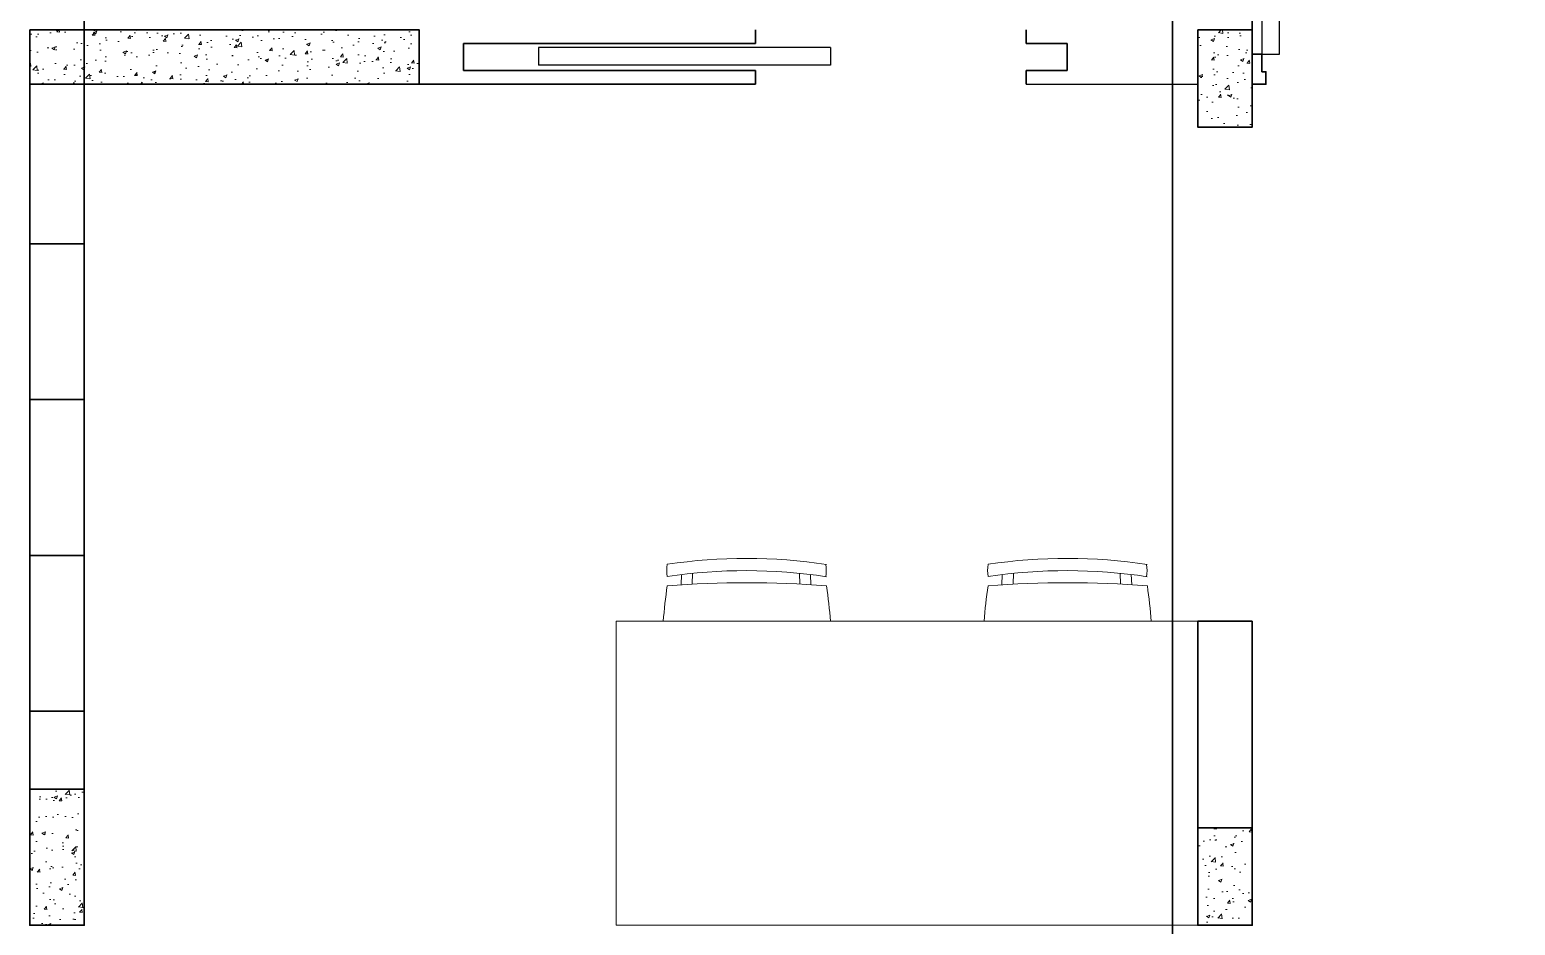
# Model space of a CAD drawing. Header units: inches. Extents: x 2013 to 15569, y -2551 to 2524.
# Drawn here: x 3027.8 to 3409.4, y 474.6 to 704.6 of the extents above; entities that cross this region are included whole.
import ezdxf

# ---------------------------------------------------------------- set-up
doc = ezdxf.new("R2010")
doc.units = ezdxf.units.IN
doc.header["$MEASUREMENT"] = 0
for name, color, linetype, lineweight in [('A-DOOR-FULL', 90, 'Continuous', 25), ('A-FLOR-PATT', 8, 'Continuous', 18), ('A-FURN', 8, 'Continuous', 18), ('A-WALL-FULL', 7, 'Continuous', 35), ('costruzioni', 2, 'Continuous', 35)]:
    doc.layers.add(name, color=color, linetype=linetype, lineweight=lineweight)
pattern_1 = [(50, (6369.254, 8814.728), (9.1092334, -0.796954), [0.9525, -10.4775]), (355, (6369.254, 8814.728), (-1.762141, 9.552832), [0.762, -8.382]), (100.451, (6370.013, 8814.662), (7.347125, 8.755834), [0.8095, -8.9045]), (46.1842, (6369.254, 8817.268), (13.553952, -2.102116), [1.42875, -15.71625]), (96.6356, (6370.383, 8817.093), (11.870212, 12.371278), [1.21425, -13.35675]), (351.184, (6369.254, 8817.268), (11.87023, 12.371256), [1.143, -12.573]), (21, (6370.524, 8816.633), (7.580744, -5.113276), [0.9525, -10.4775]), (326, (6370.524, 8816.633), (3.090101, 9.209398), [0.762, -8.382]), (71.4514, (6371.155, 8816.207), (10.6708245, 4.096143), [0.8095, -8.9045]), (37.5, (6369.2537, 8814.7284), (0.1544302, 4.227752), [0, -8.2804, 0, -8.509, 0, -8.41375]), (7.5, (6369.2537, 8814.7284), (3.3409831, 5.0090287), [0, -4.8514, 0, -8.0899, 0, -3.20675]), (327.5, (6366.4216, 8814.7284), (6.7795298, -0.2864372), [0, -3.175, 0, -9.906, 0, -13.1445]), (317.5, (6365.1516, 8814.7284), (7.406459, 1.2713246), [0, -4.1275, 0, -6.5786, 0, -9.3345])]
pattern_2 = [(50, (6368.754, 8814.728), (9.1092334, -0.796954), [0.9525, -10.4775]), (355, (6368.754, 8814.728), (-1.762141, 9.552832), [0.762, -8.382]), (100.451, (6369.513, 8814.662), (7.347125, 8.755834), [0.8095, -8.9045]), (46.1842, (6368.754, 8817.268), (13.553952, -2.102116), [1.42875, -15.71625]), (96.6356, (6369.883, 8817.093), (11.870212, 12.371278), [1.21425, -13.35675]), (351.184, (6368.754, 8817.268), (11.87023, 12.371256), [1.143, -12.573]), (21, (6370.024, 8816.633), (7.580744, -5.113276), [0.9525, -10.4775]), (326, (6370.024, 8816.633), (3.090101, 9.209398), [0.762, -8.382]), (71.4514, (6370.655, 8816.207), (10.6708245, 4.096143), [0.8095, -8.9045]), (37.5, (6368.7537, 8814.7284), (0.1544302, 4.227752), [0, -8.2804, 0, -8.509, 0, -8.41375]), (7.5, (6368.7537, 8814.7284), (3.3409831, 5.0090287), [0, -4.8514, 0, -8.0899, 0, -3.20675]), (327.5, (6365.9216, 8814.7284), (6.7795298, -0.2864372), [0, -3.175, 0, -9.906, 0, -13.1445]), (317.5, (6364.6516, 8814.7284), (7.406459, 1.2713246), [0, -4.1275, 0, -6.5786, 0, -9.3345])]

# ---------------------------------------------------------------- blocks, each defined once
blk = doc.blocks.new('porta scorrevole')
at = {"layer": 'A-DOOR-FULL'}
for p, q in [((113.3758, -84.2569), (113.3758, -85.0069)), ((113.3758, -84.2569), (113.4208, -84.2569)), ((113.4208, -84.2569), (113.4208, -85.0069)), ((113.3758, -85.0069), (113.4208, -85.0069))]:
    blk.add_line(p, q, dxfattribs=at)

msp = doc.modelspace()

# ---------------------------------------------------------------- hatches: boundary and pattern name
at = {"layer": 'A-FLOR-PATT'}
h = msp.add_hatch(dxfattribs=at)
h.set_pattern_fill('AR-CONC', color=256, scale=0.05, style=0)
h.set_pattern_definition(pattern_1)
h.paths.add_polyline_path([(3027.796, 704.638), (3027.796, 690.638), (3127.796, 690.638), (3127.796, 704.208, 0.3668147), (3124.658, 703.638), (3124.271, 703.956, -0.0895784), (3125.075, 704.638)])
h = msp.add_hatch(dxfattribs=at)
h.set_pattern_fill('AR-CONC', color=256, scale=0.05, style=0)
h.set_pattern_definition(pattern_2)
h.paths.add_polyline_path([(3341.796, 704.638), (3327.796, 704.638), (3327.796, 679.638), (3341.796, 679.638)])
h = msp.add_hatch(dxfattribs=at)
h.set_pattern_fill('AR-CONC', color=256, scale=0.05, style=0)
h.set_pattern_definition(pattern_1)
h.paths.add_polyline_path([(3041.796, 509.638), (3027.796, 509.638), (3027.796, 474.638), (3041.796, 474.638)])
h = msp.add_hatch(dxfattribs=at)
h.set_pattern_fill('AR-CONC', color=256, scale=0.05, style=0)
h.set_pattern_definition(pattern_2)
h.paths.add_polyline_path([(3341.796, 499.638), (3327.796, 499.638), (3327.796, 474.638), (3341.796, 474.638)])

# ---------------------------------------------------------------- linework, layer by layer
at = {"layer": 'A-DOOR-FULL'}
msp.add_lwpolyline([(3344.296, 773.338), (3344.296, 698.338), (3348.796, 698.338), (3348.796, 773.338)], close=True, dxfattribs=at)
msp.add_arc((3340.79, 694.124), 79.617, 3.03386, 84.22898, dxfattribs=at)
at = {"layer": 'A-FURN'}
for p, q in [((3198.055, 565.047), (3197.976, 562.257)), ((3225.582, 562.23), (3225.501, 565.043)), ((3280.446, 565.047), (3280.367, 562.257)), ((3307.972, 562.23), (3307.892, 565.043)), ((3195.193, 564.699), (3195.121, 562.088)), ((3228.44, 562.078), (3228.35, 564.705)), ((3277.583, 564.699), (3277.512, 562.088)), ((3310.83, 562.078), (3310.741, 564.705))]:
    msp.add_line(p, q, dxfattribs=at)
for points in [[(3191.558, 567.343, -0.0761114), (3232.453, 567.29, -3.5084252)], [(3273.948, 567.343, -0.0761114), (3314.844, 567.29, -3.5084252)], [(3191.551, 564.198, -0.0761354), (3232.453, 564.146, -3.5084252)], [(3273.942, 564.198, -0.0761354), (3314.844, 564.146, -3.5084252)], [(3191.539, 561.828, -0.0400024), (3232.461, 561.779, -3.5084252)], [(3273.93, 561.828, -0.0400024), (3314.852, 561.779, -3.5084252)]]:
    msp.add_lwpolyline(points, format="xyb", dxfattribs=at)
msp.add_lwpolyline([(3327.796, 474.638), (3327.796, 552.713), (3178.395, 552.713), (3178.395, 474.638)], close=True, dxfattribs=at)
for centre, radius, start, end in [((3202.248, 565.748), 10.809, 171.51542, 188.24682), ((3221.586, 565.736), 10.809, 351.51542, 8.24682), ((3284.639, 565.748), 10.809, 171.51542, 188.24682), ((3303.977, 565.736), 10.809, 351.51542, 8.24682), ((3334.697, 541.182), 144.639, 171.79347, 175.42716), ((3089.348, 541.442), 144.55, 4.47227, 8.08792), ((3417.088, 541.182), 144.639, 171.79347, 175.42716), ((3171.739, 541.442), 144.55, 4.47227, 8.08792)]:
    msp.add_arc(centre, radius, start, end, dxfattribs=at)
at = {"layer": 'A-WALL-FULL'}
for p, q in [((3341.796, 704.638), (3342.077, 961.697)), ((3041.796, 690.638), (3041.796, 947.697)), ((3027.796, 704.638), (3027.796, 690.638)), ((3214.245, 701.071), (3214.245, 704.638)), ((3283.725, 704.638), (3283.725, 701.071)), ((3139.245, 701.071), (3139.245, 694.205)), ((3214.245, 701.071), (3139.245, 701.071)), ((3139.245, 695.638), (3139.245, 699.638)), ((3283.725, 701.071), (3294.245, 701.071)), ((3294.245, 694.205), (3294.245, 701.071)), ((3027.796, 690.638), (3041.796, 690.638)), ((3027.796, 649.638), (3027.796, 690.638)), ((3041.796, 690.638), (3041.796, 649.638)), ((3214.245, 690.638), (3127.796, 690.638)), ((3214.245, 694.205), (3139.245, 694.205)), ((3214.245, 690.638), (3214.245, 694.205)), ((3283.725, 694.205), (3283.725, 690.638)), ((3283.725, 694.205), (3294.245, 694.205)), ((3283.725, 690.638), (3327.796, 690.601)), ((3041.796, 649.638), (3027.796, 649.638)), ((3027.796, 649.638), (3041.796, 649.638)), ((3027.796, 609.638), (3027.796, 649.638)), ((3041.796, 649.638), (3041.796, 609.638)), ((3041.796, 609.638), (3027.796, 609.638)), ((3027.796, 609.638), (3041.796, 609.638)), ((3027.796, 569.638), (3027.796, 609.638)), ((3041.796, 609.638), (3041.796, 569.638)), ((3041.796, 569.638), (3027.796, 569.638)), ((3027.796, 569.638), (3041.796, 569.638)), ((3027.796, 529.638), (3027.796, 569.638)), ((3041.796, 569.638), (3041.796, 529.638)), ((3327.796, 552.713), (3341.796, 552.713)), ((3327.796, 552.713), (3327.796, 499.638)), ((3341.796, 499.638), (3341.796, 552.713)), ((3027.796, 529.638), (3041.796, 529.638)), ((3027.796, 509.638), (3027.796, 529.638)), ((3041.796, 529.638), (3027.796, 529.638)), ((3041.796, 529.638), (3041.796, 509.638)), ((3041.796, 509.638), (3027.796, 509.638)), ((3341.796, 474.638), (3327.796, 474.638))]:
    msp.add_line(p, q, dxfattribs=at)
for points in [[(3027.796, 704.638), (3127.796, 704.638), (3127.796, 690.638), (3027.796, 690.638)], [(3327.796, 704.638), (3341.796, 704.638), (3341.796, 679.638), (3327.796, 679.638)], [(3027.796, 509.638), (3041.796, 509.638), (3041.796, 474.638), (3027.796, 474.638)], [(3327.796, 499.638), (3341.796, 499.638), (3341.796, 474.638), (3327.796, 474.638)]]:
    msp.add_lwpolyline(points, close=True, dxfattribs=at)
for points in [[(3341.796, 693.838), (3341.796, 698.338), (3344.296, 698.338), (3344.296, 693.838)], [(3341.796, 693.838), (3341.796, 690.638), (3345.296, 690.638), (3345.296, 693.838), (3344.296, 693.838)]]:
    msp.add_lwpolyline(points, dxfattribs=at)
at = {"layer": 'costruzioni'}
msp.add_line((3321.357, 3.054), (3321.357, 1105.887), dxfattribs=at)

# ---------------------------------------------------------------- block references
at = {"layer": 'A-WALL-FULL', "xscale": 100.0000000000064, "yscale": 100.0000000000064, "zscale": 100.0000000000064, "rotation": 270}
msp.add_blockref('porta scorrevole', (11659.145, 12037.632), dxfattribs=at)

doc.saveas('drawing.dxf')
